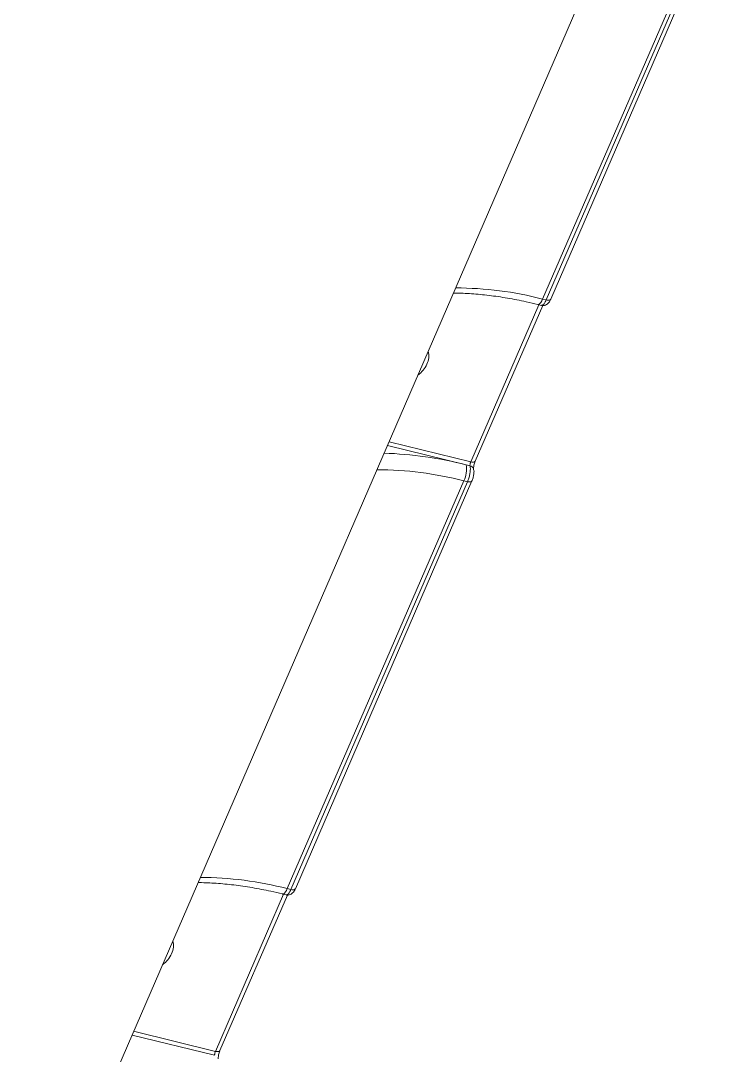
# Model space of a CAD drawing. Header units: millimetres. Extents: x -5550 to 7488, y -4093 to 4627.
# Drawn here: x -2802.6 to -2683.9, y 322.3 to 496.1 of the extents above; entities that cross this region are included whole.
import ezdxf

# ---------------------------------------------------------------- set-up
doc = ezdxf.new("R2010")
doc.units = ezdxf.units.MM
doc.layers.add('DIKOM_ОБЪЕКТ', color=7, linetype='Continuous')

msp = doc.modelspace()

# ---------------------------------------------------------------- linework, layer by layer
at = {"layer": 'DIKOM_ОБЪЕКТ', "color": 7, "linetype": 'Continuous', "lineweight": 15}
for p, q in [((-2802.568, 282.504), (-2686.116, 551.396)), ((-2714.894, 449.333), (-2685.227, 517.833)), ((-2684.622, 517.685), (-2714.288, 449.184)), ((-2713.54, 449.305), (-2683.874, 517.805)), ((-2715.711, 448.426), (-2715.085, 448.273)), ((-2714.288, 449.184), (-2714.894, 449.333)), ((-2715.527, 448.381), (-2726.958, 421.985)), ((-2726.211, 422.105), (-2714.887, 448.252)), ((-2740.973, 424.727), (-2727.744, 421.483)), ((-2726.958, 421.985), (-2740.701, 425.355)), ((-2727.744, 421.483), (-2727.102, 421.326)), ((-2757.784, 350.296), (-2728.118, 418.797)), ((-2727.512, 418.648), (-2757.178, 350.148)), ((-2756.431, 350.268), (-2726.765, 418.769)), ((-2728.118, 418.797), (-2727.512, 418.648)), ((-2758.601, 349.39), (-2757.975, 349.236)), ((-2757.178, 350.148), (-2757.784, 350.296)), ((-2758.417, 349.344), (-2769.849, 322.948)), ((-2769.102, 323.069), (-2757.778, 349.215)), ((-2783.864, 325.691), (-2769.993, 322.289)), ((-2769.849, 322.948), (-2783.592, 326.318))]:
    msp.add_line(p, q, dxfattribs=at)
at = {"layer": 'DIKOM_ОБЪЕКТ', "color": 7, "linetype": 'Continuous', "lineweight": 15, "flags": 128}
for points in [[(-2714.894, 449.333), (-2715.04, 449.031), (-2715.193, 448.78), (-2715.348, 448.59), (-2715.499, 448.469), (-2715.639, 448.421), (-2715.71, 448.426)], [(-2714.288, 449.184), (-2714.116, 449.151), (-2713.957, 449.138), (-2713.816, 449.145), (-2713.699, 449.173), (-2713.61, 449.22), (-2713.551, 449.284), (-2713.54, 449.305)], [(-2726.958, 421.985), (-2726.786, 421.951), (-2726.627, 421.938), (-2726.485, 421.946), (-2726.368, 421.974), (-2726.278, 422.021), (-2726.22, 422.086), (-2726.211, 422.105)], [(-2727.512, 418.648), (-2727.341, 418.615), (-2727.182, 418.601), (-2727.041, 418.609), (-2726.924, 418.637), (-2726.834, 418.683), (-2726.775, 418.748), (-2726.764, 418.772)], [(-2757.784, 350.296), (-2757.93, 349.994), (-2758.084, 349.744), (-2758.239, 349.554), (-2758.39, 349.432), (-2758.53, 349.384), (-2758.601, 349.39)], [(-2757.178, 350.148), (-2757.007, 350.114), (-2756.848, 350.101), (-2756.707, 350.108), (-2756.59, 350.136), (-2756.5, 350.183), (-2756.442, 350.248), (-2756.431, 350.268)], [(-2769.849, 322.948), (-2769.677, 322.915), (-2769.517, 322.901), (-2769.376, 322.909), (-2769.259, 322.937), (-2769.169, 322.985), (-2769.111, 323.05), (-2769.102, 323.069)]]:
    msp.add_lwpolyline(points, dxfattribs=at)
at = {"layer": 'DIKOM_ОБЪЕКТ', "color": 7, "linetype": 'Continuous', "lineweight": 15}
for centre, radius, start, end in [((-2729.631, 392.218), 58.986, 75.53138, 89.87931), ((-2737.423, 439.799), 3.401, 335.68524, 13.13513), ((-2738.465, 440.265), 4.542, 305.09334, 335.73563), ((-2743.513, 359.921), 63.549, 75.63226, 88.21241), ((-2742.859, 361.657), 59.01, 75.53434, 89.87636), ((-2732.242, 420.741), 4.559, 334.76033, 9.37407), ((-2727.282, 420.522), 0.824, 16.76843, 77.35932), ((-2772.525, 293.157), 59.01, 75.53434, 89.87636), ((-2780.181, 340.749), 3.275, 334.94042, 13.88617), ((-2781.269, 341.157), 4.433, 304.70476, 336.11982)]:
    msp.add_arc(centre, radius, start, end, dxfattribs=at)
for points, knots in [([(-2729.884, 450.333), (-2729.795, 450.333), (-2728.821, 450.342), (-2726.845, 450.247), (-2723.908, 449.974), (-2720.83, 449.519), (-2718.082, 448.989), (-2716.356, 448.579), (-2715.711, 448.426)], [0, 0, 0, 0, 0.0214319, 0.2333864, 0.4458966, 0.6589843, 0.8725588, 1, 1, 1, 1]), ([(-2715.082, 448.29), (-2715.036, 448.274), (-2714.867, 448.214), (-2714.564, 448.257), (-2714.239, 448.389), (-2713.97, 448.607), (-2713.735, 448.895), (-2713.614, 449.168), (-2713.548, 449.317)], [0, 0, 0, 0, 0.0669506, 0.2507504, 0.4118041, 0.568479, 0.7642071, 1, 1, 1, 1]), ([(-2714.288, 449.184), (-2714.342, 449.068), (-2714.478, 448.773), (-2714.713, 448.44), (-2714.936, 448.251), (-2715.04, 448.287), (-2715.078, 448.3)], [0, 0, 0, 0, 0.2027206, 0.5120359, 0.8215539, 1, 1, 1, 1]), ([(-2727.102, 421.326), (-2727.083, 421.242), (-2727.035, 421.03), (-2727.035, 420.543), (-2727.12, 419.91), (-2727.281, 419.238), (-2727.435, 418.845), (-2727.512, 418.648)], [0, 0, 0, 0, 0.1417238, 0.3564487, 0.5709754, 0.785498, 1, 1, 1, 1]), ([(-2726.958, 421.985), (-2726.978, 421.936), (-2727.017, 421.837), (-2727.064, 421.671), (-2727.096, 421.515), (-2727.107, 421.396), (-2727.103, 421.346), (-2727.102, 421.326)], [0, 0, 0, 0, 0.2139328, 0.4282475, 0.6429298, 0.8580012, 1, 1, 1, 1]), ([(-2726.767, 418.773), (-2726.751, 418.808), (-2726.657, 419.009), (-2726.524, 419.458), (-2726.429, 420.1), (-2726.402, 420.523), (-2726.494, 420.746), (-2726.499, 420.759)], [0, 0, 0, 0, 0.0568156, 0.333786, 0.6279712, 0.978817, 1, 1, 1, 1]), ([(-2726.491, 420.748), (-2726.492, 420.753), (-2726.494, 420.763), (-2726.499, 420.854), (-2726.492, 421.02), (-2726.459, 421.275), (-2726.388, 421.598), (-2726.298, 421.897), (-2726.234, 422.045), (-2726.21, 422.099)], [0, 0, 0, 0, 0.0869663, 0.1928353, 0.320139, 0.4883516, 0.6759605, 0.8805068, 1, 1, 1, 1]), ([(-2772.775, 351.296), (-2772.686, 351.297), (-2771.712, 351.305), (-2769.736, 351.21), (-2766.798, 350.937), (-2763.721, 350.482), (-2760.973, 349.952), (-2759.247, 349.543), (-2758.601, 349.39)], [0, 0, 0, 0, 0.0214317, 0.2333928, 0.4458997, 0.6589799, 0.8725531, 1, 1, 1, 1]), ([(-2757.972, 349.253), (-2757.927, 349.237), (-2757.758, 349.177), (-2757.454, 349.221), (-2757.13, 349.353), (-2756.861, 349.57), (-2756.625, 349.858), (-2756.504, 350.131), (-2756.438, 350.28)], [0, 0, 0, 0, 0.0669545, 0.2507204, 0.4117355, 0.5684696, 0.7642823, 1, 1, 1, 1]), ([(-2757.178, 350.148), (-2757.233, 350.031), (-2757.369, 349.737), (-2757.604, 349.403), (-2757.827, 349.215), (-2757.931, 349.25), (-2757.969, 349.263)], [0, 0, 0, 0, 0.2026988, 0.5120133, 0.821529, 1, 1, 1, 1]), ([(-2769.849, 322.948), (-2769.869, 322.899), (-2769.908, 322.801), (-2769.955, 322.635), (-2769.986, 322.479), (-2769.998, 322.36), (-2769.994, 322.309), (-2769.993, 322.289)], [0, 0, 0, 0, 0.2140195, 0.4283507, 0.6427405, 0.8580584, 1, 1, 1, 1]), ([(-2769.381, 321.711), (-2769.382, 321.716), (-2769.384, 321.727), (-2769.389, 321.818), (-2769.382, 321.983), (-2769.35, 322.238), (-2769.279, 322.561), (-2769.188, 322.86), (-2769.125, 323.008), (-2769.101, 323.063)], [0, 0, 0, 0, 0.0870222, 0.1928359, 0.3201211, 0.4883309, 0.6760748, 0.8805202, 1, 1, 1, 1])]:
    msp.add_open_spline(points, degree=3, knots=knots, dxfattribs=at)

doc.saveas('drawing.dxf')
